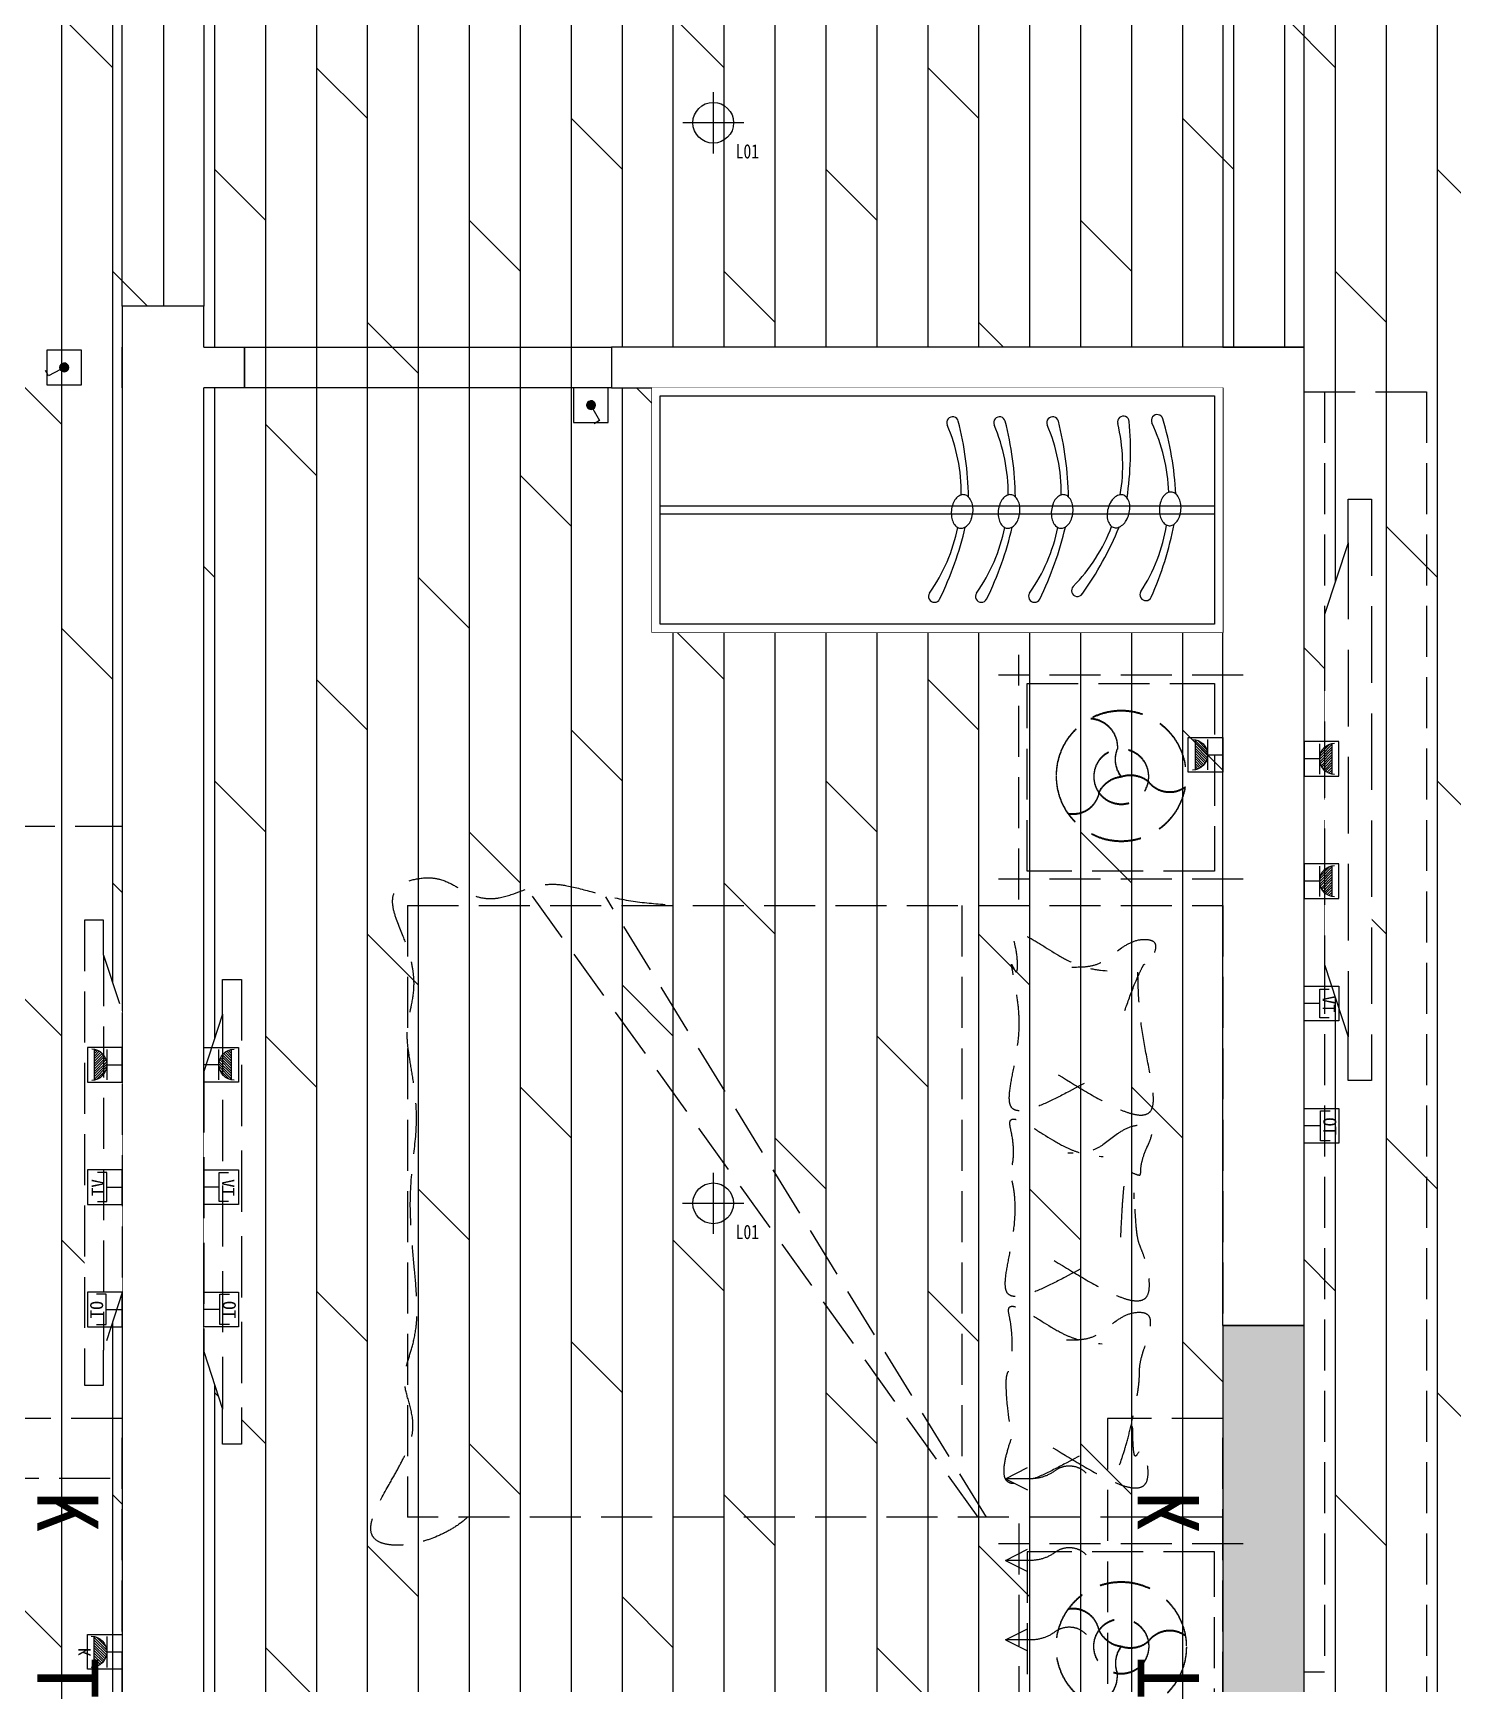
# Model space of a CAD drawing. Header units: millimetres. Extents: x -28014 to 297841, y -81741 to 47579.
# Drawn here: x 63804 to 67288, y -29964 to -25915 of the extents above; entities that cross this region are included whole.
import ezdxf

# ---------------------------------------------------------------- set-up
doc = ezdxf.new("R2010")
doc.units = ezdxf.units.MM
doc.header["$MEASUREMENT"] = 0
doc.set_wipeout_variables(frame=1)
doc.linetypes.add('DASH', pattern=[0.35, 0.25, -0.1])
for name, color, linetype in [('AR9-剪力墙（柱）线', 6, 'Continuous'), ('AR9-墙线', 160, 'Continuous'), ('DS-4BS-固定家具(高柜)', 30, 'Continuous'), ('EM-开关图标', 14, 'Continuous'), ('EM-弱电图标', 14, 'Continuous'), ('EM-强电图标', 14, 'Continuous'), ('FC-地面造型线', 136, 'Continuous'), ('FF-活动家具', 51, 'Continuous'), ('RC-天花灯具', 2, 'Continuous'), ('RC-天花轮廓线', 30, 'Continuous')]:
    doc.layers.add(name, color=color, linetype=linetype)
doc.styles.add('宋体', font='', dxfattribs={"width": 0.8})
doc.styles.add('文字标注', font='')
doc.styles.get('宋体').set_extended_font_data('SimSun')
doc.styles.get('文字标注').set_extended_font_data('SimSun')

# ---------------------------------------------------------------- blocks, each defined once
blk = doc.blocks.new('A$C214622EC')
at = {"linetype": 'ByBlock', "ltscale": 0.01}
h = blk.add_hatch(color=250, dxfattribs=at)
h.dxf.hatch_style = 1
h.paths.add_polyline_path([(-19600, 850), (-20000, 850), (-20000, 1950), (-20200, 1950), (-20200, 650), (-19600, 650)])
blk.add_lwpolyline([(-19600, 850), (-20000, 850), (-20000, 1950), (-20200, 1950), (-20200, 650), (-19600, 650)], close=True)
blk = doc.blocks.new('20200316.19190068')
at = {"linetype": 'DASH', "ltscale": 500}
for p, q in [((-110, 2295), (-110, 2875)), ((340, 2295), (340, 2875)), ((380, 2835), (-150, 2835)), ((-150, 2835), (380, 2835)), ((880, 2275), (880, 2760)), ((880, 2760), (2280, 2760)), ((2280, 2760), (2280, 290)), ((-150, 2335), (380, 2335)), ((2759.6, 2325), (3050, 2325)), ((2759.6, 725), (2759.6, 2325)), ((3050, 2325), (3050, 725)), ((-150, 2275), (1850, 2275)), ((-150, 2275), (1850, 2275)), ((-150, 775), (-150, 2275)), ((430, 2275), (1363.7, 753.8)), ((430, 2275), (1363.7, 753.8)), ((450, 2275), (1549.2, 744.1)), ((450, 2275), (1549.2, 744.1)), ((1850, 775), (1850, 2275)), ((1850, 775), (1850, 2275)), ((490, 775), (490, 2157.1)), ((490, 775), (490, 2157.1)), ((1850, 775), (-150, 775)), ((880, 290), (880, 775)), ((-110, 755), (-110, 175)), ((340, 755), (340, 175)), ((2517.4, 724.7), (2571.1, 751.9)), ((-150, 715), (380, 715)), ((2517.4, 724.7), (2571.1, 697.6)), ((2574.7, 724.7), (2517.4, 724.7)), ((3020, 725), (2729.6, 725)), ((2517.4, 524.4), (2571.1, 551.6)), ((2574.7, 524.4), (2517.4, 524.4)), ((2517.4, 524.4), (2571.1, 497.2)), ((2517.4, 329.5), (2571.1, 356.7)), ((2574.7, 329.5), (2517.4, 329.5)), ((2517.4, 329.5), (2571.1, 302.3)), ((2280, 290), (880, 290)), ((380, 215), (-150, 215)), ((-150, 215), (380, 215)), ((2517.4, 129.2), (2571.1, 156.4)), ((2574.7, 129.2), (2517.4, 129.2)), ((2517.4, 129.2), (2571.1, 102.1))]:
    blk.add_line(p, q, dxfattribs=at)
at = {"color": 250, "linetype": 'DASH', "ltscale": 500}
for p, q in [((960, 2275), (960, 2680)), ((960, 2680), (2200, 2680)), ((2200, 2680), (2200, 370)), ((960, 370), (960, 775)), ((2200, 370), (960, 370))]:
    blk.add_line(p, q, dxfattribs=at)
at = {"linetype": 'DASH', "ltscale": 500}
for points in [[(320, 2815), (320, 2355), (-90, 2355), (-90, 2815)], [(2767, 872), (2767, 0), (3050, 0), (3050, 872)], [(320, 235), (320, 695), (-90, 695), (-90, 235)]]:
    blk.add_lwpolyline(points, close=True, dxfattribs=at)
at = {"color": 250, "linetype": 'DASH', "ltscale": 500}
for points in [[(-6.2, 2685.2, 0.398826), (60.3, 2625.4, -0.069197), (67.1, 2624.7, -0.240714), (115, 2582.5, 0.240714)], [(40, 2439.5, 0.414712), (105.3, 2515.6, -0.258086), (115, 2582.5)], [(40, 610.5, -0.414712), (105.3, 534.4, 0.258086), (115, 467.5)], [(-6.2, 364.8, -0.398826), (60.3, 424.6, 0.069197), (67.1, 425.3, 0.240714), (115, 467.5, -0.240714)]]:
    blk.add_lwpolyline(points, format="xyb", dxfattribs=at)
for centre, radius in [((115, 2580.9), 160), ((115, 2582.5), 67.5), ((115, 469.1), 160), ((115, 467.5), 67.5)]:
    blk.add_circle(centre, radius, dxfattribs=at)
at = {"linetype": 'DASH', "ltscale": 500}
for centre, radius, start, end in [((2579.4, 823.9), 99.3, 267.3347, 305.5944), ((2673.5, 699.5), 56.8, 42.8931, 129.7693), ((2579.4, 623.6), 99.3, 267.3347, 305.5944), ((2673.5, 499.2), 56.8, 42.8931, 129.7693), ((2579.4, 428.7), 99.3, 267.3347, 305.5944), ((2673.5, 304.3), 56.8, 42.8931, 129.7693), ((2579.4, 228.4), 99.3, 267.3347, 305.5944), ((2673.5, 104), 56.8, 42.8931, 129.7693)]:
    blk.add_arc(centre, radius, start, end, dxfattribs=at)
blk.add_open_spline([(1702.5, 2275), (1781.4, 2345.1), (1999, 2374), (1877.2, 2164.1), (1818.2, 2056.5), (1883.3, 1915.8), (1801, 1846.6), (1859.7, 1502.5), (1809.5, 1274.8), (1883.3, 1041.3), (1793.1, 973.8), (1918.7, 727), (1776.1, 695.6), (1624.2, 808.4), (1558.9, 683.8), (1334.2, 765.8), (1227.7, 771.8), (1168.1, 775)], degree=3, knots=[0, 0, 0, 0, 140.356688, 240.855445, 374.272085, 514.628774, 800.960617, 1037.309606, 1234.977718, 1501.883052, 1872.056655, 1990.732643, 2052.345442, 2125.407537, 2467.000811, 2608.004871, 2786.638856, 2786.638856, 2786.638856, 2786.638856], dxfattribs=at)
at = {"color": 250, "linetype": 'DASH', "ltscale": 500}
for points, knots in [([(1702.5, 2275), (1781.4, 2345.1), (1999, 2374), (1877.2, 2164.1), (1818.2, 2056.5), (1883.3, 1915.8), (1801, 1846.6), (1859.7, 1502.5), (1809.5, 1274.8), (1883.3, 1041.3), (1793.1, 973.8), (1918.7, 727), (1776.1, 695.6), (1624.2, 808.4), (1558.9, 683.8), (1334.2, 765.8), (1227.7, 771.8), (1168.1, 775)], [0, 0, 0, 0, 140.356688, 240.855445, 374.272085, 514.628774, 800.960617, 1037.309606, 1234.977718, 1501.883052, 1872.056655, 1990.732643, 2052.345442, 2125.407537, 2467.000811, 2608.004871, 2786.638856, 2786.638856, 2786.638856, 2786.638856]), ([(266.5, 2104.3), (159.7, 2170), (1.7, 2267.2), (45.9, 2084.9), (69.2, 2147.5), (70.3, 2090.5), (71.1, 2052.7)], [0, 0, 0, 0, 257.192142, 380.388355, 440.188761, 557.045341, 557.045341, 557.045341, 557.045341]), ([(266.5, 2104.3), (159.7, 2170), (1.7, 2267.2), (45.9, 2084.9), (69.2, 2147.5), (70.3, 2090.5), (71.1, 2052.7)], [0, 0, 0, 0, 257.192142, 380.388355, 440.188761, 557.045341, 557.045341, 557.045341, 557.045341]), ([(202.5, 2125.2), (282.1, 2168.1), (436.4, 2251.1), (350.7, 2036.4), (370.2, 2086.7), (387.9, 1908.8), (365.6, 1927.3), (364.8, 1815), (389.2, 1721.5), (245.3, 1839.7), (175.1, 1846.5), (146.1, 1849.3)], [0, 0, 0, 0, 197.98522, 383.798459, 461.536852, 537.063609, 629.138715, 719.341985, 744.183766, 895.041347, 1000.692483, 1000.692483, 1000.692483, 1000.692483]), ([(202.5, 2125.2), (282.1, 2168.1), (436.4, 2251.1), (350.7, 2036.4), (370.2, 2086.7), (387.9, 1908.8), (365.6, 1927.3), (364.8, 1815), (389.2, 1721.5), (245.3, 1839.7), (175.1, 1846.5), (146.1, 1849.3)], [0, 0, 0, 0, 197.98522, 383.798459, 461.536852, 537.063609, 629.138715, 719.341985, 744.183766, 895.041347, 1000.692483, 1000.692483, 1000.692483, 1000.692483]), ([(103.1, 2146.7), (95.8, 2125.8), (82.1, 2086.4), (43, 1902.4), (67.8, 1925.1), (12.8, 1777.4), (99.9, 1765.4), (145.8, 1840.6), (212, 1840.8), (233.5, 1840.9)], [0, 0, 0, 0, 70.314327, 132.712823, 281.06886, 345.030234, 373.143701, 508.899423, 574.349148, 574.349148, 574.349148, 574.349148]), ([(103.1, 2146.7), (95.8, 2125.8), (82.1, 2086.4), (43, 1902.4), (67.8, 1925.1), (12.8, 1777.4), (99.9, 1765.4), (145.8, 1840.6), (212, 1840.8), (233.5, 1840.9)], [0, 0, 0, 0, 70.314327, 132.712823, 281.06886, 345.030234, 373.143701, 508.899423, 574.349148, 574.349148, 574.349148, 574.349148]), ([(263.3, 1645.3), (156.5, 1711), (-1.4, 1808.2), (42.8, 1626), (66.1, 1588.5), (67.2, 1431.5), (68, 1493.7)], [0, 0, 0, 0, 257.192142, 380.388355, 440.188761, 557.045341, 557.045341, 557.045341, 557.045341]), ([(263.3, 1645.3), (156.5, 1711), (-1.4, 1808.2), (42.8, 1626), (66.1, 1588.5), (67.2, 1431.5), (68, 1493.7)], [0, 0, 0, 0, 257.192142, 380.388355, 440.188761, 557.045341, 557.045341, 557.045341, 557.045341]), ([(199.4, 1666.3), (279, 1709.1), (433.2, 1792.2), (347.5, 1577.4), (367.1, 1427.8), (384.8, 1449.8), (362.5, 1418.4), (361.7, 1356), (386.1, 1262.5), (242.1, 1380.7), (171.9, 1387.5), (143, 1390.3)], [0, 0, 0, 0, 197.98522, 383.798459, 461.536852, 537.063609, 629.138715, 719.341985, 744.183766, 895.041347, 1000.692483, 1000.692483, 1000.692483, 1000.692483]), ([(199.4, 1666.3), (279, 1709.1), (433.2, 1792.2), (347.5, 1577.4), (367.1, 1427.8), (384.8, 1449.8), (362.5, 1418.4), (361.7, 1356), (386.1, 1262.5), (242.1, 1380.7), (171.9, 1387.5), (143, 1390.3)], [0, 0, 0, 0, 197.98522, 383.798459, 461.536852, 537.063609, 629.138715, 719.341985, 744.183766, 895.041347, 1000.692483, 1000.692483, 1000.692483, 1000.692483]), ([(99.9, 1587.7), (92.7, 1416.8), (79, 1427.4), (39.9, 1443.4), (64.7, 1416.2), (9.7, 1318.4), (96.8, 1306.4), (142.7, 1381.7), (208.8, 1381.8), (230.3, 1381.9)], [0, 0, 0, 0, 70.314327, 132.712823, 281.06886, 345.030234, 373.143701, 508.899423, 574.349148, 574.349148, 574.349148, 574.349148]), ([(99.9, 1587.7), (92.7, 1416.8), (79, 1427.4), (39.9, 1443.4), (64.7, 1416.2), (9.7, 1318.4), (96.8, 1306.4), (142.7, 1381.7), (208.8, 1381.8), (230.3, 1381.9)], [0, 0, 0, 0, 70.314327, 132.712823, 281.06886, 345.030234, 373.143701, 508.899423, 574.349148, 574.349148, 574.349148, 574.349148]), ([(253.5, 1189.8), (146.7, 1255.5), (-11.3, 1352.8), (32.9, 1170.5), (56.2, 1033), (57.3, 976), (58.1, 938.3)], [0, 0, 0, 0, 257.192142, 380.388355, 440.188761, 557.045341, 557.045341, 557.045341, 557.045341]), ([(253.5, 1189.8), (146.7, 1255.5), (-11.3, 1352.8), (32.9, 1170.5), (56.2, 1033), (57.3, 976), (58.1, 938.3)], [0, 0, 0, 0, 257.192142, 380.388355, 440.188761, 557.045341, 557.045341, 557.045341, 557.045341]), ([(189.5, 1210.8), (269.1, 1253.6), (423.4, 1336.7), (337.7, 1121.9), (357.2, 972.3), (374.9, 894.4), (352.6, 962.9), (351.8, 900.5), (376.2, 807), (232.3, 925.2), (162.1, 932.1), (133.1, 934.9)], [0, 0, 0, 0, 197.98522, 383.798459, 461.536852, 537.063609, 629.138715, 719.341985, 744.183766, 895.041347, 1000.692483, 1000.692483, 1000.692483, 1000.692483]), ([(189.5, 1210.8), (269.1, 1253.6), (423.4, 1336.7), (337.7, 1121.9), (357.2, 972.3), (374.9, 894.4), (352.6, 962.9), (351.8, 900.5), (376.2, 807), (232.3, 925.2), (162.1, 932.1), (133.1, 934.9)], [0, 0, 0, 0, 197.98522, 383.798459, 461.536852, 537.063609, 629.138715, 719.341985, 744.183766, 895.041347, 1000.692483, 1000.692483, 1000.692483, 1000.692483]), ([(90.1, 1032.2), (82.8, 1011.3), (69.1, 971.9), (30, 887.9), (54.8, 960.7), (-0.2, 862.9), (86.9, 850.9), (132.8, 926.2), (199, 926.3), (220.5, 926.4)], [0, 0, 0, 0, 70.314327, 132.712823, 281.06886, 345.030234, 373.143701, 508.899423, 574.349148, 574.349148, 574.349148, 574.349148]), ([(90.1, 1032.2), (82.8, 1011.3), (69.1, 971.9), (30, 887.9), (54.8, 960.7), (-0.2, 862.9), (86.9, 850.9), (132.8, 926.2), (199, 926.3), (220.5, 926.4)], [0, 0, 0, 0, 70.314327, 132.712823, 281.06886, 345.030234, 373.143701, 508.899423, 574.349148, 574.349148, 574.349148, 574.349148])]:
    blk.add_open_spline(points, degree=3, knots=knots, dxfattribs=at)
at = {"linetype": 'DASH', "ltscale": 500, "insert": (2991.6, 694.9), "char_height": 150, "attachment_point": 1, "rotation": 270, "style": '文字标注'}
blk.add_mtext('K   T', dxfattribs=at)
at = {"linetype": 'DASH', "ltscale": 500}
blk.add_wipeout([(2957.7, 2094.3), (3003.8, 2094.3), (3003.8, 2008.7), (3050, 1868.3), (3050, 1181.7), (3003.8, 1039.9), (3003.8, 954.3), (2957.7, 954.3)], dxfattribs=at)
blk.add_line((3003.8, 2008.7), (3003.8, 1039.9), dxfattribs=at)
blk.add_line((3003.8, 2008.7), (3003.8, 1039.9), dxfattribs=at)
for points in [[(2957.7, 2094.3), (2957.7, 954.3), (3003.8, 954.3), (3003.8, 1039.9)], [(3003.8, 2008.7), (3003.8, 2094.3), (2957.7, 2094.3)], [(2957.7, 2094.3), (2957.7, 954.3), (3003.8, 954.3), (3003.8, 1039.9)], [(3003.8, 2008.7), (3003.8, 2094.3), (2957.7, 2094.3)], [(3003.8, 2008.7), (3050, 1868.3), (3050, 1181.7), (3003.8, 1039.9)], [(3003.8, 2008.7), (3050, 1868.3), (3050, 1181.7), (3003.8, 1039.9)]]:
    blk.add_lwpolyline(points, dxfattribs=at)
blk = doc.blocks.new('32333')
at = {"linetype": 'DASH', "ltscale": 500}
blk.add_wipeout([(-474.4, 76.9), (-474.4, 38.5), (-403.1, 38.5), (-286.1, 0), (286.1, 0), (404.3, 38.5), (475.6, 38.5), (475.6, 76.9)], dxfattribs=at)
blk.add_line((-403.1, 38.5), (404.3, 38.5), dxfattribs=at)
blk.add_line((-403.1, 38.5), (404.3, 38.5), dxfattribs=at)
for points in [[(-474.4, 76.9), (475.6, 76.9), (475.6, 38.5), (404.3, 38.5)], [(-403.1, 38.5), (-474.4, 38.5), (-474.4, 76.9)], [(-474.4, 76.9), (475.6, 76.9), (475.6, 38.5), (404.3, 38.5)], [(-403.1, 38.5), (-474.4, 38.5), (-474.4, 76.9)], [(-403.1, 38.5), (-286.1, 0), (286.1, 0), (404.3, 38.5)], [(-403.1, 38.5), (-286.1, 0), (286.1, 0), (404.3, 38.5)]]:
    blk.add_lwpolyline(points, dxfattribs=at)
blk = doc.blocks.new('ffd')
at = {"color": 250, "linetype": 'DASH', "ltscale": 500}
for p, q in [((2996055.6, -131394.4), (2994956.4, -129863.6)), ((2996055.6, -131394.4), (2994956.4, -129863.6)), ((2996075.6, -131394.4), (2995141.8, -129873.2)), ((2996075.6, -131394.4), (2995141.8, -129873.2)), ((2996015.6, -129894.4), (2996015.6, -131276.5)), ((2996015.6, -129894.4), (2996015.6, -131276.5))]:
    blk.add_line(p, q, dxfattribs=at)
at = {"linetype": 'DASH', "ltscale": 500}
for p, q in [((2994655.6, -129894.4), (2996655.6, -129894.4)), ((2994655.6, -129894.4), (2994655.6, -131394.4)), ((2994655.6, -129894.4), (2994655.6, -131394.4)), ((2996655.6, -129894.4), (2996655.6, -131394.4)), ((2996655.6, -131394.4), (2994655.6, -131394.4)), ((2996655.6, -131394.4), (2994655.6, -131394.4))]:
    blk.add_line(p, q, dxfattribs=at)
at = {"color": 250, "linetype": 'DASH', "ltscale": 500}
for points, knots in [([(2994803.1, -131394.4), (2994724.1, -131464.6), (2994506.5, -131493.4), (2994628.3, -131283.5), (2994687.3, -131176), (2994622.3, -131035.3), (2994704.5, -130966.1), (2994645.8, -130621.9), (2994696, -130394.2), (2994622.3, -130160.7), (2994712.5, -130093.2), (2994586.9, -129846.5), (2994729.5, -129815), (2994881.4, -129927.8), (2994946.7, -129803.2), (2995171.4, -129885.2), (2995277.9, -129891.2), (2995337.5, -129894.4)], [0, 0, 0, 0, 140.356688, 240.855445, 374.272085, 514.628774, 800.960617, 1037.309606, 1234.977718, 1501.883052, 1872.056655, 1990.732643, 2052.345442, 2125.407537, 2467.000811, 2608.004871, 2786.638856, 2786.638856, 2786.638856, 2786.638856]), ([(2996316, -130330.2), (2996236.5, -130373.1), (2996082.2, -130456.1), (2996167.9, -130241.3), (2996148.3, -130091.7), (2996130.7, -130013.8), (2996152.9, -130082.3), (2996153.8, -130020), (2996129.3, -129926.4), (2996273.3, -130044.7), (2996343.5, -130051.5), (2996372.4, -130054.3)], [0, 0, 0, 0, 197.98522, 383.798459, 461.536852, 537.063609, 629.138715, 719.341985, 744.183766, 895.041347, 1000.692483, 1000.692483, 1000.692483, 1000.692483]), ([(2996316, -130330.2), (2996236.5, -130373.1), (2996082.2, -130456.1), (2996167.9, -130241.3), (2996148.3, -130091.7), (2996130.7, -130013.8), (2996152.9, -130082.3), (2996153.8, -130020), (2996129.3, -129926.4), (2996273.3, -130044.7), (2996343.5, -130051.5), (2996372.4, -130054.3)], [0, 0, 0, 0, 197.98522, 383.798459, 461.536852, 537.063609, 629.138715, 719.341985, 744.183766, 895.041347, 1000.692483, 1000.692483, 1000.692483, 1000.692483]), ([(2996415.5, -130151.6), (2996422.8, -130130.8), (2996436.5, -130091.3), (2996475.5, -130007.4), (2996450.8, -130080.1), (2996505.7, -129982.4), (2996418.7, -129970.4), (2996372.7, -130045.6), (2996306.6, -130045.8), (2996285.1, -130045.8)], [0, 0, 0, 0, 70.314327, 132.712823, 281.06886, 345.030234, 373.143701, 508.899423, 574.349148, 574.349148, 574.349148, 574.349148]), ([(2996415.5, -130151.6), (2996422.8, -130130.8), (2996436.5, -130091.3), (2996475.5, -130007.4), (2996450.8, -130080.1), (2996505.7, -129982.4), (2996418.7, -129970.4), (2996372.7, -130045.6), (2996306.6, -130045.8), (2996285.1, -130045.8)], [0, 0, 0, 0, 70.314327, 132.712823, 281.06886, 345.030234, 373.143701, 508.899423, 574.349148, 574.349148, 574.349148, 574.349148]), ([(2996252.1, -130309.2), (2996358.9, -130375), (2996516.9, -130472.2), (2996472.6, -130289.9), (2996449.4, -130152.5), (2996448.2, -130095.4), (2996447.5, -130057.7)], [0, 0, 0, 0, 257.192142, 380.388355, 440.188761, 557.045341, 557.045341, 557.045341, 557.045341]), ([(2996252.1, -130309.2), (2996358.9, -130375), (2996516.9, -130472.2), (2996472.6, -130289.9), (2996449.4, -130152.5), (2996448.2, -130095.4), (2996447.5, -130057.7)], [0, 0, 0, 0, 257.192142, 380.388355, 440.188761, 557.045341, 557.045341, 557.045341, 557.045341]), ([(2996306.2, -130785.7), (2996226.6, -130828.5), (2996072.3, -130911.6), (2996158, -130696.8), (2996138.5, -130547.2), (2996120.8, -130569.3), (2996143.1, -130537.8), (2996143.9, -130475.5), (2996119.5, -130381.9), (2996263.4, -130500.2), (2996333.6, -130507), (2996362.6, -130509.8)], [0, 0, 0, 0, 197.98522, 383.798459, 461.536852, 537.063609, 629.138715, 719.341985, 744.183766, 895.041347, 1000.692483, 1000.692483, 1000.692483, 1000.692483]), ([(2996306.2, -130785.7), (2996226.6, -130828.5), (2996072.3, -130911.6), (2996158, -130696.8), (2996138.5, -130547.2), (2996120.8, -130569.3), (2996143.1, -130537.8), (2996143.9, -130475.5), (2996119.5, -130381.9), (2996263.4, -130500.2), (2996333.6, -130507), (2996362.6, -130509.8)], [0, 0, 0, 0, 197.98522, 383.798459, 461.536852, 537.063609, 629.138715, 719.341985, 744.183766, 895.041347, 1000.692483, 1000.692483, 1000.692483, 1000.692483]), ([(2996405.6, -130707.1), (2996412.9, -130536.2), (2996426.6, -130546.8), (2996465.7, -130562.8), (2996440.9, -130535.6), (2996495.9, -130437.9), (2996408.8, -130425.9), (2996362.9, -130501.1), (2996296.7, -130501.3), (2996275.2, -130501.3)], [0, 0, 0, 0, 70.314327, 132.712823, 281.06886, 345.030234, 373.143701, 508.899423, 574.349148, 574.349148, 574.349148, 574.349148]), ([(2996405.6, -130707.1), (2996412.9, -130536.2), (2996426.6, -130546.8), (2996465.7, -130562.8), (2996440.9, -130535.6), (2996495.9, -130437.9), (2996408.8, -130425.9), (2996362.9, -130501.1), (2996296.7, -130501.3), (2996275.2, -130501.3)], [0, 0, 0, 0, 70.314327, 132.712823, 281.06886, 345.030234, 373.143701, 508.899423, 574.349148, 574.349148, 574.349148, 574.349148]), ([(2996242.2, -130764.7), (2996349, -130830.5), (2996507, -130927.7), (2996462.8, -130745.4), (2996439.5, -130708), (2996438.4, -130550.9), (2996437.6, -130613.2)], [0, 0, 0, 0, 257.192142, 380.388355, 440.188761, 557.045341, 557.045341, 557.045341, 557.045341]), ([(2996242.2, -130764.7), (2996349, -130830.5), (2996507, -130927.7), (2996462.8, -130745.4), (2996439.5, -130708), (2996438.4, -130550.9), (2996437.6, -130613.2)], [0, 0, 0, 0, 257.192142, 380.388355, 440.188761, 557.045341, 557.045341, 557.045341, 557.045341]), ([(2996303, -131244.7), (2996223.5, -131287.5), (2996069.2, -131370.6), (2996154.9, -131155.8), (2996135.3, -131206.2), (2996117.7, -131028.2), (2996140, -131046.8), (2996140.8, -130934.4), (2996116.3, -130840.9), (2996260.3, -130959.1), (2996330.5, -130965.9), (2996359.4, -130968.8)], [0, 0, 0, 0, 197.98522, 383.798459, 461.536852, 537.063609, 629.138715, 719.341985, 744.183766, 895.041347, 1000.692483, 1000.692483, 1000.692483, 1000.692483]), ([(2996303, -131244.7), (2996223.5, -131287.5), (2996069.2, -131370.6), (2996154.9, -131155.8), (2996135.3, -131206.2), (2996117.7, -131028.2), (2996140, -131046.8), (2996140.8, -130934.4), (2996116.3, -130840.9), (2996260.3, -130959.1), (2996330.5, -130965.9), (2996359.4, -130968.8)], [0, 0, 0, 0, 197.98522, 383.798459, 461.536852, 537.063609, 629.138715, 719.341985, 744.183766, 895.041347, 1000.692483, 1000.692483, 1000.692483, 1000.692483]), ([(2996402.5, -131266.1), (2996409.8, -131245.2), (2996423.5, -131205.8), (2996462.6, -131021.8), (2996437.8, -131044.6), (2996492.8, -130896.8), (2996405.7, -130884.8), (2996359.7, -130960.1), (2996293.6, -130960.2), (2996272.1, -130960.3)], [0, 0, 0, 0, 70.314327, 132.712823, 281.06886, 345.030234, 373.143701, 508.899423, 574.349148, 574.349148, 574.349148, 574.349148]), ([(2996402.5, -131266.1), (2996409.8, -131245.2), (2996423.5, -131205.8), (2996462.6, -131021.8), (2996437.8, -131044.6), (2996492.8, -130896.8), (2996405.7, -130884.8), (2996359.7, -130960.1), (2996293.6, -130960.2), (2996272.1, -130960.3)], [0, 0, 0, 0, 70.314327, 132.712823, 281.06886, 345.030234, 373.143701, 508.899423, 574.349148, 574.349148, 574.349148, 574.349148]), ([(2996239.1, -131223.7), (2996345.9, -131289.4), (2996503.9, -131386.7), (2996459.6, -131204.4), (2996436.4, -131266.9), (2996435.2, -131209.9), (2996434.5, -131172.1)], [0, 0, 0, 0, 257.192142, 380.388355, 440.188761, 557.045341, 557.045341, 557.045341, 557.045341]), ([(2996239.1, -131223.7), (2996345.9, -131289.4), (2996503.9, -131386.7), (2996459.6, -131204.4), (2996436.4, -131266.9), (2996435.2, -131209.9), (2996434.5, -131172.1)], [0, 0, 0, 0, 257.192142, 380.388355, 440.188761, 557.045341, 557.045341, 557.045341, 557.045341])]:
    blk.add_open_spline(points, degree=3, knots=knots, dxfattribs=at)
at = {"linetype": 'DASH', "ltscale": 500}
blk.add_open_spline([(2994803.1, -131394.4), (2994724.1, -131464.6), (2994506.5, -131493.4), (2994628.3, -131283.5), (2994687.3, -131176), (2994622.3, -131035.3), (2994704.5, -130966.1), (2994645.8, -130621.9), (2994696, -130394.2), (2994622.3, -130160.7), (2994712.5, -130093.2), (2994586.9, -129846.5), (2994729.5, -129815), (2994881.4, -129927.8), (2994946.7, -129803.2), (2995171.4, -129885.2), (2995277.9, -129891.2), (2995337.5, -129894.4)], degree=3, knots=[0, 0, 0, 0, 140.356688, 240.855445, 374.272085, 514.628774, 800.960617, 1037.309606, 1234.977718, 1501.883052, 1872.056655, 1990.732643, 2052.345442, 2125.407537, 2467.000811, 2608.004871, 2786.638856, 2786.638856, 2786.638856, 2786.638856], dxfattribs=at)
blk = doc.blocks.new('rfrf')
at = {"linetype": 'DASH', "ltscale": 500}
for p, q in [((2996102, -131418.3), (2996102, -132018.3)), ((2996102, -131418.3), (2996102, -132018.3)), ((2996602, -131418.3), (2996602, -132018.3)), ((2996602, -131418.3), (2996602, -132018.3)), ((2996652, -131468.3), (2996052, -131468.3)), ((2996652, -131468.3), (2996052, -131468.3)), ((2996652, -131968.3), (2996052, -131968.3)), ((2996652, -131968.3), (2996052, -131968.3))]:
    blk.add_line(p, q, dxfattribs=at)
blk.add_lwpolyline([(2996582, -131488.3), (2996122, -131488.3), (2996122, -131948.3), (2996582, -131948.3)], close=True, dxfattribs=at)
blk.add_lwpolyline([(2996582, -131488.3), (2996122, -131488.3), (2996122, -131948.3), (2996582, -131948.3)], close=True, dxfattribs=at)
for points in [[(2996223.3, -131627.7, -0.398826), (2996297.8, -131676.9, 0.069197), (2996300.3, -131683.3, 0.240714), (2996353.1, -131719, -0.240714)], [(2996223.3, -131629.3, -0.398826), (2996297.8, -131678.5, 0.069197), (2996300.3, -131684.9, 0.240714), (2996353.1, -131720.6, -0.240714)], [(2996509.6, -131692.7, 0.398826), (2996421.2, -131704.9, -0.069197), (2996416.2, -131709.6, -0.240714), (2996353.1, -131719, 0.240714)], [(2996509.6, -131694.3, 0.398826), (2996421.2, -131706.5, -0.069197), (2996416.2, -131711.2, -0.240714), (2996353.1, -131720.6, 0.240714)], [(2996278.2, -131861.7, 0.414712), (2996343.4, -131785.7, -0.258086), (2996353.1, -131719)], [(2996278.2, -131863.3, 0.414712), (2996343.4, -131787.3, -0.258086), (2996353.1, -131720.6)]]:
    blk.add_lwpolyline(points, format="xyb", dxfattribs=at)
for centre, radius in [((2996353.1, -131720.6), 159.7), ((2996353.1, -131722.2), 159.7), ((2996353.1, -131719), 67.4), ((2996353.1, -131720.6), 67.4)]:
    blk.add_circle(centre, radius, dxfattribs=at)
blk = doc.blocks.new('筒灯')
for p, q in [((765296.6, -18420.1), (765296.6, -18270.3)), ((765221.7, -18345.2), (765371.5, -18345.2))]:
    blk.add_line(p, q)
blk.add_circle((765296.6, -18345.2), 49.9)
blk = doc.blocks.new('*U446')
blk.add_blockref('筒灯', (9582.4, 554.7))
at = {"insert": (774824, -17738.1), "char_height": 35, "attachment_point": 1, "rotation": 180, "style": '宋体'}
blk.add_mtext_dynamic_manual_height_columns('L01', width=116.714, gutter_width=1, heights=[0], dxfattribs=at)
blk = doc.blocks.new('单开--平面')
at = {"linetype": 'Continuous'}
h = blk.add_hatch(color=0, dxfattribs=at)
edge = h.paths.add_edge_path()
edge.add_ellipse((132721, 52831), major_axis=(-33.7, 9.6), ratio=1, start_angle=0, end_angle=360, ccw=False)
at = {"color": 0, "linetype": 'Continuous'}
for p, q in [((132651, 52958), (132695, 52983)), ((132705, 52862), (132651, 52958))]:
    blk.add_line(p, q, dxfattribs=at)
at = {"color": 0, "linetype": 'Continuous', "extrusion": (0, 0, -1)}
blk.add_ellipse((132721, 52831), major_axis=(-33.7, 9.6), ratio=1, start_param=1.568207, end_param=7.851392, dxfattribs=at)
blk = doc.blocks.new('*U65')
at = {"elevation": 0}
blk.add_lwpolyline([(133190.8, 53112), (133275.8, 53112), (133275.8, 53197), (133190.8, 53197)], close=True, dxfattribs=at)
blk.add_circle((133233.3, 53154.5), 10.5)
at = {"xscale": 0.3, "yscale": 0.3, "zscale": 0.3}
blk.add_blockref('单开--平面', (93416.9, 37305.1), dxfattribs=at)
blk = doc.blocks.new('五孔插座')
at = {"linetype": 'ByBlock'}
for p, q in [((702044.2, -7681.4), (702193.9, -7681.4)), ((702044.2, -7743.3), (702193.9, -7743.3)), ((702047.5, -7693.4), (702092.7, -7738.6)), ((702048.1, -7681.4), (702109.4, -7742.7)), ((702060.7, -7681.4), (702122.6, -7743.2)), ((702073.4, -7681.4), (702133.8, -7741.8)), ((702086, -7681.4), (702143.8, -7739.1)), ((702098.6, -7681.4), (702152.7, -7735.4)), ((702111.2, -7681.4), (702160.7, -7730.9)), ((702119, -7743.3), (702119, -7818.3)), ((702123.9, -7681.4), (702168, -7725.5)), ((702136.5, -7681.4), (702174.5, -7719.3)), ((702149.1, -7681.4), (702180.2, -7712.5)), ((702161.8, -7681.4), (702185.2, -7704.8)), ((702174.4, -7681.4), (702189.4, -7696.4)), ((702187, -7681.4), (702192.6, -7687))]:
    blk.add_line(p, q, dxfattribs=at)
blk.add_arc((702119, -7667.1), 76.2, 180.89166, 359.10834, dxfattribs=at)
blk = doc.blocks.new('*U78')
blk.add_lwpolyline([(701741.3, -9390.9), (701826.3, -9390.9), (701826.3, -9305.9), (701741.3, -9305.9)], close=True)
at = {"xscale": 0.496079054735609, "yscale": 0.496079054735609, "zscale": 0.496079054735609}
blk.add_blockref('五孔插座', (353477.3, -5512.4), dxfattribs=at)
blk = doc.blocks.new('*U79')
blk.add_line((707547.7, -8264.1, 0), (707547.7, -8302.1))
blk.add_lwpolyline([(707505.2, -8302.1), (707590.2, -8302.1), (707590.2, -8217.1), (707505.2, -8217.1)], close=True)
blk.add_lwpolyline([(707512.3, -8241.3), (707512.3, -8264.1), (707583.2, -8264.1), (707583.2, -8241.3)])
at = {"linetype": 'ByBlock', "style": '宋体'}
blk.add_text('TV', height=30.41, dxfattribs=at).set_placement((707525.6, -8257.3))
blk = doc.blocks.new('*U80')
for p, q in [((707510.7, -8238.6), (707510.7, -8262.4)), ((707584.8, -8262.4), (707584.8, -8238.6)), ((707510.7, -8262.4), (707584.8, -8262.4)), ((707547.7, -8262.4, 0), (707547.7, -8302.1))]:
    blk.add_line(p, q)
blk.add_lwpolyline([(707505.2, -8302.1), (707590.2, -8302.1), (707590.2, -8217.1), (707505.2, -8217.1)], close=True)
at = {"linetype": 'ByBlock', "style": '宋体'}
blk.add_text('TO', height=31.77, dxfattribs=at).set_placement((707525, -8255.3))
blk = doc.blocks.new('kt')
at = {"linetype": 'DASH', "ltscale": 500}
for p, q in [((632478.4, 107205.6), (632451.2, 107259.3)), ((632478.4, 107262.9), (632478.4, 107205.6)), ((632478.4, 107205.6), (632505.5, 107259.3)), ((632678.6, 107205.6), (632651.4, 107259.3)), ((632678.6, 107262.9), (632678.6, 107205.6)), ((632678.6, 107205.6), (632705.8, 107259.3)), ((632873.5, 107205.6), (632846.3, 107259.3)), ((632873.5, 107262.9), (632873.5, 107205.6)), ((632873.5, 107205.6), (632900.7, 107259.3)), ((633073.8, 107205.6), (633046.7, 107259.3)), ((633073.8, 107262.9), (633073.8, 107205.6)), ((633073.8, 107205.6), (633101, 107259.3))]:
    blk.add_line(p, q, dxfattribs=at)
blk.add_lwpolyline([(633221.1, 107455.2), (632349.1, 107455.2), (632349.1, 107738.2), (633221.1, 107738.2)], close=True, dxfattribs=at)
for centre, radius, start, end in [((632453.1, 107361.6), 56.8, 320.2307, 47.1069), ((632653.4, 107361.6), 56.8, 320.2307, 47.1069), ((632848.3, 107361.6), 56.8, 320.2307, 47.1069), ((633048.6, 107361.6), 56.8, 320.2307, 47.1069), ((632577.5, 107267.5), 99.3, 144.4056, 182.6653), ((632777.8, 107267.5), 99.3, 144.4056, 182.6653), ((632972.7, 107267.5), 99.3, 144.4056, 182.6653), ((633173, 107267.5), 99.3, 144.4056, 182.6653)]:
    blk.add_arc(centre, radius, start, end, dxfattribs=at)
at = {"linetype": 'DASH', "ltscale": 500, "insert": (633044, 107679.8), "char_height": 150, "attachment_point": 7, "rotation": 180, "style": '文字标注'}
blk.add_mtext('K   T', dxfattribs=at)
blk = doc.blocks.new('空调插座')
at = {"linetype": 'ByBlock'}
for p, q in [((703639.7, -7681.4), (703789.3, -7681.4)), ((703639.7, -7743.3), (703789.3, -7743.3)), ((703643, -7693.4), (703688.2, -7738.6)), ((703643.6, -7681.4), (703704.9, -7742.7)), ((703656.2, -7681.4), (703718, -7743.2)), ((703668.8, -7681.4), (703729.3, -7741.8)), ((703681.5, -7681.4), (703739.2, -7739.1)), ((703694.1, -7681.4), (703748.1, -7735.4)), ((703706.7, -7681.4), (703756.2, -7730.9)), ((703714.5, -7743.3), (703714.5, -7818.3)), ((703719.3, -7681.4), (703763.4, -7725.5)), ((703732, -7681.4), (703769.9, -7719.3)), ((703744.6, -7681.4), (703775.7, -7712.5)), ((703757.2, -7681.4), (703780.7, -7704.8)), ((703769.8, -7681.4), (703784.8, -7696.4)), ((703782.5, -7681.4), (703788, -7687))]:
    blk.add_line(p, q, dxfattribs=at)
blk.add_arc((703714.5, -7667.1), 76.2, 180.89166, 359.10834, dxfattribs=at)
at = {"linetype": 'ByBlock', "style": '宋体'}
blk.add_text('K', height=60, dxfattribs=at).set_placement((703694.8, -7665.6))
blk = doc.blocks.new('*U138')
blk.add_lwpolyline([(701741.3, -9390.9), (701826.3, -9390.9), (701826.3, -9305.9), (701741.3, -9305.9)], close=True)
at = {"xscale": 0.5067851083448388, "yscale": 0.5067851083448388, "zscale": 0.5067851083448388}
blk.add_blockref('空调插座', (345151.8, -5428.7), dxfattribs=at)
blk = doc.blocks.new('*U181')
at = {"elevation": 0}
blk.add_lwpolyline([(235754.4, 6379.5), (237154.4, 6379.5), (237154.4, 5779.5), (235754.4, 5779.5)], close=True, dxfattribs=at)
blk.add_wipeout([(235754.4, 6379.5), (237154.4, 6379.5), (237154.4, 5779.5), (235754.4, 5779.5)])
at = {"color": 250, "ltscale": 0.3}
for p, q in [((237134.4, 6089.5), (235774.4, 6089.3)), ((237134.4, 6069.5), (235774.4, 6069.3))]:
    blk.add_line(p, q, dxfattribs=at)
at = {"color": 250, "ltscale": 0.3, "elevation": 0}
blk.add_lwpolyline([(235774.4, 6359.5), (237134.4, 6359.5), (237134.4, 5799.5), (235774.4, 5799.5)], close=True, dxfattribs=at)
at = {"color": 250, "ltscale": 0.3}
for centre, radius, start, end in [((236491.7, 6293.9), 14.4, 14.2682, 203.0966), ((236083.3, 6119.8), 429.7, 359.5993, 23.0963), ((235719.1, 6097.5), 811.6, 1.0011, 14.268), ((236606.9, 6293.9), 14.4, 14.2682, 203.0966), ((236198.4, 6119.8), 429.7, 359.5993, 23.0963), ((235834.3, 6097.5), 811.6, 1.0011, 14.268), ((236737.2, 6293.9), 14.4, 14.2682, 203.0966), ((236328.7, 6119.8), 429.7, 359.5993, 23.0963), ((235964.6, 6097.5), 811.6, 1.0011, 14.268), ((236910.7, 6295.4), 14.4, 5, 193.8284), ((236479.5, 6189.3), 429.7, 350.3311, 13.8282), ((236116.6, 6226), 811.6, 351.733, 4.9998), ((236993.6, 6299.3), 14.4, 16.5453, 205.3737), ((236592.4, 6109), 429.7, 1.8764, 25.3735), ((236229.4, 6072.3), 811.6, 3.2782, 16.5451), ((236523.7, 6087.7), 31.1, 116.8518, 141.3215), ((236517.5, 6099.9), 17.5, 83.9999, 116.8517), ((236517.5, 6099.9), 17.5, 51.1483, 84.0001), ((236638.9, 6087.7), 31.1, 116.8518, 141.3215), ((236632.7, 6099.9), 17.5, 83.9999, 116.8517), ((236632.7, 6099.9), 17.5, 51.1483, 84.0001), ((236769.2, 6087.7), 31.1, 116.8518, 141.3215), ((236763, 6099.9), 17.5, 83.9999, 116.8517), ((236763, 6099.9), 17.5, 51.1483, 84.0001), ((236909.1, 6086.8), 31.1, 107.5836, 132.0534), ((236904.9, 6099.8), 17.5, 74.7317, 107.5835), ((236904.9, 6099.8), 17.5, 41.8801, 74.732), ((237033.7, 6094.5), 31.1, 119.1289, 143.5986), ((237027.1, 6106.4), 17.5, 86.277, 119.1288), ((237027.1, 6106.4), 17.5, 53.4254, 86.2772), ((237018.9, 6095.5), 31.1, 28.9554, 53.4252), ((236552.6, 6072.1), 64.3, 173.9999, 188.8797), ((236552.6, 6072.1), 64.3, 159.1202, 173.9999), ((236534.6, 6079), 45.1, 141.3215, 159.1202), ((236509, 6089.3), 31.1, 26.6783, 51.148), ((236496.5, 6083), 45.1, 8.8794, 26.6782), ((236477.5, 6080), 64.3, 339.12, 353.9997), ((236477.5, 6080), 64.3, 354.0001, 8.8799), ((236667.8, 6072.1), 64.3, 173.9999, 188.8797), ((236667.8, 6072.1), 64.3, 159.1202, 173.9999), ((236649.8, 6079), 45.1, 141.3215, 159.1202), ((236624.1, 6089.3), 31.1, 26.6783, 51.148), ((236611.7, 6083), 45.1, 8.8794, 26.6782), ((236592.6, 6080), 64.3, 339.12, 353.9997), ((236592.6, 6080), 64.3, 354.0001, 8.8799), ((236798.1, 6072.1), 64.3, 173.9999, 188.8797), ((236798.1, 6072.1), 64.3, 159.1202, 173.9999), ((236780.1, 6079), 45.1, 141.3215, 159.1202), ((236754.4, 6089.3), 31.1, 26.6783, 51.148), ((236742, 6083), 45.1, 8.8794, 26.6782), ((236722.9, 6080), 64.3, 339.12, 353.9997), ((236722.9, 6080), 64.3, 354.0001, 8.8799), ((236935.1, 6066.7), 64.3, 164.7318, 179.6115), ((236935.1, 6066.7), 64.3, 149.852, 164.7317), ((236918.4, 6076.4), 45.1, 132.0533, 149.8521), ((236894.8, 6090.7), 31.1, 17.4101, 41.8799), ((236862.2, 6086.6), 64.3, 344.732, 359.6117), ((236881.5, 6086.5), 45.1, 359.6113, 17.41), ((237063.2, 6080.1), 64.3, 176.277, 191.1568), ((237063.2, 6080.1), 64.3, 161.3973, 176.277), ((237045, 6086.3), 45.1, 143.5986, 161.3973), ((237006.7, 6088.7), 45.1, 11.1566, 28.9553), ((236987.8, 6085), 64.3, 341.3971, 356.2768), ((236987.8, 6085), 64.3, 356.2772, 11.157), ((236083.6, 6123.2), 429.7, 324.9035, 348.4006), ((235732.1, 6220.6), 811.6, 333.7318, 346.9987), ((236533.6, 6069.2), 45.1, 188.8796, 206.6784), ((236521.1, 6062.9), 31.1, 206.6783, 231.1481), ((236512.5, 6052.3), 17.5, 231.1481, 264), ((236512.5, 6052.3), 17.5, 263.9997, 296.8515), ((236506.4, 6064.4), 31.1, 296.8518, 321.3215), ((236495.5, 6073.2), 45.1, 321.3216, 339.1204), ((236198.8, 6123.2), 429.7, 324.9035, 348.4006), ((235847.3, 6220.6), 811.6, 333.7318, 346.9987), ((236648.7, 6069.2), 45.1, 188.8796, 206.6784), ((236636.2, 6062.9), 31.1, 206.6783, 231.1481), ((236627.7, 6052.3), 17.5, 231.1481, 264), ((236627.7, 6052.3), 17.5, 263.9997, 296.8515), ((236621.5, 6064.4), 31.1, 296.8518, 321.3215), ((236610.6, 6073.2), 45.1, 321.3216, 339.1204), ((236329.1, 6123.2), 429.7, 324.9035, 348.4006), ((235977.6, 6220.6), 811.6, 333.7318, 346.9987), ((236779, 6069.2), 45.1, 188.8796, 206.6784), ((236766.5, 6062.9), 31.1, 206.6783, 231.1481), ((236758, 6052.3), 17.5, 231.1481, 264), ((236758, 6052.3), 17.5, 263.9997, 296.8515), ((236751.8, 6064.4), 31.1, 296.8518, 321.3215), ((236740.9, 6073.2), 45.1, 321.3216, 339.1204), ((236480.4, 6192.6), 429.7, 315.6353, 339.1324), ((236149.2, 6345.4), 811.6, 324.4637, 337.7306), ((236915.8, 6066.9), 45.1, 179.6115, 197.4102), ((236902.5, 6062.7), 31.1, 197.4102, 221.8799), ((236892.3, 6053.6), 17.5, 221.88, 254.7318), ((236892.3, 6053.6), 17.5, 254.7316, 287.5834), ((236888.2, 6066.6), 31.1, 287.5836, 312.0534), ((236878.9, 6076.9), 45.1, 312.0535, 329.8522), ((236862.2, 6086.6), 64.3, 329.8518, 344.7316), ((236592.6, 6112.4), 429.7, 327.1806, 350.6777), ((236237.5, 6195.9), 811.6, 336.009, 349.2758), ((237044.3, 6076.4), 45.1, 191.1567, 208.9555), ((237032.1, 6069.6), 31.1, 208.9554, 233.4252), ((237024, 6058.7), 17.5, 233.4253, 266.2771), ((237024, 6058.7), 17.5, 266.2768, 299.1287), ((237017.3, 6070.6), 31.1, 299.1289, 323.5987), ((237006.1, 6078.9), 45.1, 323.5988, 341.3975), ((236446.9, 5867.8), 14.4, 144.9033, 333.7316), ((236562.1, 5867.8), 14.4, 144.9033, 333.7316), ((236692.4, 5867.8), 14.4, 144.9033, 333.7316), ((236797.9, 5882.1), 14.4, 135.6351, 324.4635), ((236965.8, 5871.8), 14.4, 147.1804, 336.0088)]:
    blk.add_arc(centre, radius, start, end, dxfattribs=at)

msp = doc.modelspace()

# ---------------------------------------------------------------- hatches: boundary and pattern name
at = {"layer": 'FC-地面造型线'}
h = msp.add_hatch(dxfattribs=at)
h.set_pattern_fill('DOLMIT', color=250, scale=500, angle=90)
h.paths.add_polyline_path([(72823.14, -25734.934), (72573.14, -25734.934), (72573.14, -25584.834), (72573.14, -25534.834), (72523.14, -25534.834), (72523.14, -25474.834), (72533.14, -25474.834), (72533.14, -25434.834), (72573.14, -25434.834), (72573.14, -25384.834), (71473.14, -25384.834), (71473.14, -25434.834), (71513.14, -25434.834), (71513.14, -25474.834), (71523.14, -25474.834), (71523.14, -25534.834), (71473.14, -25534.834), (71473.14, -25584.834), (70773.14, -25584.834), (70773.14, -23114.834), (70763.14, -23114.834), (67423.167, -23114.834), (67423.167, -24284.835), (67423.112, -25584.834), (66723.112, -25584.834), (66546.161, -25584.834), (66546.161, -25604.834), (66496.161, -25604.834), (66496.161, -25584.834), (66486.161, -25584.834), (66486.161, -25374.834), (66498.161, -25374.834), (66498.161, -25313.834), (66513.161, -25313.834), (66513.161, -25304.834), (66558.161, -25304.834), (67113.68, -25295.545), (67113.68, -25224.834), (67213.058, -25224.834), (67213.058, -23174.837), (66963.14, -23174.837), (66963.14, -22804.774), (66863.265, -22804.774), (66863.265, -22704.899), (66907.287, -22704.899), (66907.287, -22681.268), (66930.917, -22704.899), (67223.14, -22704.899), (67223.14, -25289.834), (65523.14, -25289.834), (65523.14, -22534.835), (65523.14, -25484.834), (65423.14, -25484.834), (65423.14, -25584.834), (65623.14, -25584.834), (65723.161, -25584.834), (65723.161, -25324.836), (65688.161, -25324.836), (65688.161, -25304.836), (65738.161, -25304.836), (65738.161, -25324.836), (65748.161, -25324.836), (65748.161, -25374.836), (65760.161, -25374.836), (65760.161, -25595.834), (65745.161, -25595.834), (65745.161, -25604.834), (65700.161, -25604.834), (65623.14, -25584.834), (65423.14, -25584.834), (65423.14, -25484.834), (65523.14, -25484.834), (65523.14, -22534.835), (65523.143, -22484.834), (62723.14, -22484.834), (62723.14, -25484.834), (64023.14, -25484.834), (64523.14, -25484.834), (64523.14, -25584.834), (64023.14, -25584.834), (64023.14, -25684.834), (63923.14, -25684.834), (63923.14, -25584.834), (62623.14, -25584.834), (61523.085, -25584.834), (61523.085, -26014.838), (60823.166, -26014.838), (60823.166, -30184.834), (61023.14, -30184.834), (61373.14, -30184.834), (63773.14, -30184.834), (64023.14, -30184.834), (64023.14, -26584.834), (64023.14, -26584.834), (64023.14, -26584.834), (64223.14, -26584.834), (64223.14, -26684.834), (64323.14, -26684.834), (64323.14, -26784.834), (64223.14, -26784.834), (64223.14, -30184.834), (64223.14, -30184.834), (66723.112, -30184.834), (66723.112, -29084.834), (66723.14, -26784.834), (65223.14, -26784.834), (65223.14, -26684.834), (66923.14, -26684.834), (66923.14, -29084.834), (66923.112, -30184.834), (67323.112, -30184.834), (67323.167, -30184.834), (67323.167, -30184.834), (67723.206, -30184.834), (67723.206, -30384.834), (68623.206, -30384.834), (68623.206, -30184.834), (71623.206, -30184.834), (71623.206, -30384.834), (72523.183, -30384.836), (72523.205, -30184.835), (73523.167, -30184.835), (73523.167, -30184.834), (72823.14, -30184.834)])

# ---------------------------------------------------------------- linework, layer by layer
at = {"layer": 'AR9-墙线'}
for p, q in [((64223.14, -26584.834), (64023.14, -26584.834)), ((64023.14, -26584.834), (64023.14, -30184.834)), ((64223.14, -26684.834), (64223.14, -26584.834)), ((64023.14, -26784.834), (64023.14, -26684.834)), ((66923.14, -26684.834), (65223.14, -26684.834)), ((65223.14, -26684.834), (65223.14, -26784.834)), ((66923.14, -29084.834), (66923.14, -26684.834)), ((64223.14, -30184.834), (64223.14, -26784.834)), ((65223.14, -26784.834), (66723.14, -26784.834)), ((66723.14, -29084.834), (66723.14, -26784.834)), ((66723.14, -29084.834), (66923.14, -29084.834))]:
    msp.add_line(p, q, dxfattribs=at)
msp.add_lwpolyline([(64223.14, -26684.834), (64323.14, -26684.834), (64323.14, -26784.834), (64223.14, -26784.834)], dxfattribs=at)
at = {"layer": 'FF-活动家具', "linetype": 'DASH', "ltscale": 500}
for points in [[(66923.14, -26794.834), (67223.14, -26794.834), (67223.14, -29994.834), (66923.14, -29994.834)], [(66923.14, -26794.834), (66973.14, -26794.834), (66973.14, -29934.834), (66923.14, -29934.834)]]:
    msp.add_lwpolyline(points, close=True, dxfattribs=at)
at = {"layer": 'RC-天花轮廓线'}
for points in [[(66723.096, -26684.834), (66923.096, -26684.834), (66923.096, -25584.698), (66723.096, -25584.698)], [(64023.14, -25684.834), (64223.14, -25684.834), (64223.14, -26584.834), (64023.14, -26584.834)], [(64323.14, -26684.834), (65223.14, -26684.834), (65223.14, -26784.834), (64323.14, -26784.834)]]:
    msp.add_lwpolyline(points, close=True, dxfattribs=at)

# ---------------------------------------------------------------- block references
at = {"layer": 'EM-开关图标'}
for p, rotation in [((117035.1, -159968.09), 89.99999999999999), ((198406.395, 26327.126), 180)]:
    msp.add_blockref('*U65', p, dxfattribs=dict(at, rotation=rotation))
at = {"layer": 'EM-弱电图标', "color": 8, "xscale": -1, "rotation": 269.9999846262177}
msp.add_blockref('*U80', (75225.094, -736142.565), dxfattribs=at)
at = {"layer": 'EM-强电图标', "color": 8, "xscale": -1, "rotation": 89.99999999998593}
msp.add_blockref('*U78', (57332.228, 674098.974), dxfattribs=at)
at = {"layer": 'FF-活动家具', "extrusion": (0, 0, -1), "zscale": -1, "rotation": 180}
msp.add_blockref('rfrf', (2929878.903, -159458.173), dxfattribs=at)
at = {"layer": 'FF-活动家具'}
for name, p in [('ffd', (-2929932.41, 101839.593)), ('rfrf', (-2929878.903, 101848.504))]:
    msp.add_blockref(name, p, dxfattribs=at)
at = {"layer": 'FF-活动家具', "xscale": -1, "rotation": 270}
msp.add_blockref('kt', (-41015.015, -662533.935), dxfattribs=at)
at = {"layer": 'RC-天花灯具', "xscale": 1.001333333332396, "yscale": 1.001333333332396, "zscale": 1.001333333332396, "rotation": 180}
for p in [(841385.319, -43949.127), (841385.291, -46599.127)]:
    msp.add_blockref('*U446', p, dxfattribs=at)

# ---------------------------------------------------------------- next in the draw order: block references
at = {"layer": 'DS-4BS-固定家具(高柜)', "extrusion": (0, 0, -1), "xscale": -1, "zscale": -1}
msp.add_blockref('*U181', (170431.253, -33164.292), dxfattribs=at)
at = {"layer": 'FF-活动家具', "linetype": 'DASH', "ltscale": 500, "xscale": 1.5, "yscale": 1.5, "zscale": 1.5, "rotation": 270}
msp.add_blockref('32333', (66973.14, -27769.834), dxfattribs=at)
at = {"layer": 'FF-活动家具'}
msp.add_blockref('20200316.19190068', (60973.14, -30184.834), dxfattribs=at)
at = {"layer": 'FF-活动家具', "xscale": 1.2, "yscale": 1.2, "zscale": 1.2, "rotation": 270}
msp.add_blockref('32333', (64223.14, -28804.834), dxfattribs=at)

# ---------------------------------------------------------------- next in the draw order: block references
at = {"layer": 'AR9-剪力墙（柱）线', "color": 6}
msp.add_blockref('A$C214622EC', (86923.14, -31034.834), dxfattribs=at)
at = {"layer": 'EM-弱电图标', "color": 8, "xscale": -1, "rotation": 269.9999846262177}
for name, p in [('*U79', (75225.094, -735842.565)), ('*U79', (72525.094, -736292.565)), ('*U80', (72525.094, -736592.565))]:
    msp.add_blockref(name, p, dxfattribs=at)
at = {"layer": 'EM-弱电图标', "color": 8, "rotation": 90.00001537378233}
for name, p in [('*U79', (55721.186, -736292.565)), ('*U80', (55721.186, -736592.565))]:
    msp.add_blockref(name, p, dxfattribs=at)
at = {"layer": 'EM-强电图标', "color": 8}
for p, rotation in [((76314.051, 674088.974), 270), ((76314.051, 673788.974), 270), ((54632.228, -730228.643), 89.99999999999999)]:
    msp.add_blockref('*U78', p, dxfattribs=dict(at, rotation=rotation))
at = {"layer": 'EM-强电图标', "color": 8, "xscale": -1}
for name, p, rotation in [('*U78', (73614.051, -730228.643), 270), ('*U138', (54632.228, 671898.974), 90)]:
    msp.add_blockref(name, p, dxfattribs=dict(at, rotation=rotation))

doc.saveas('drawing.dxf')
